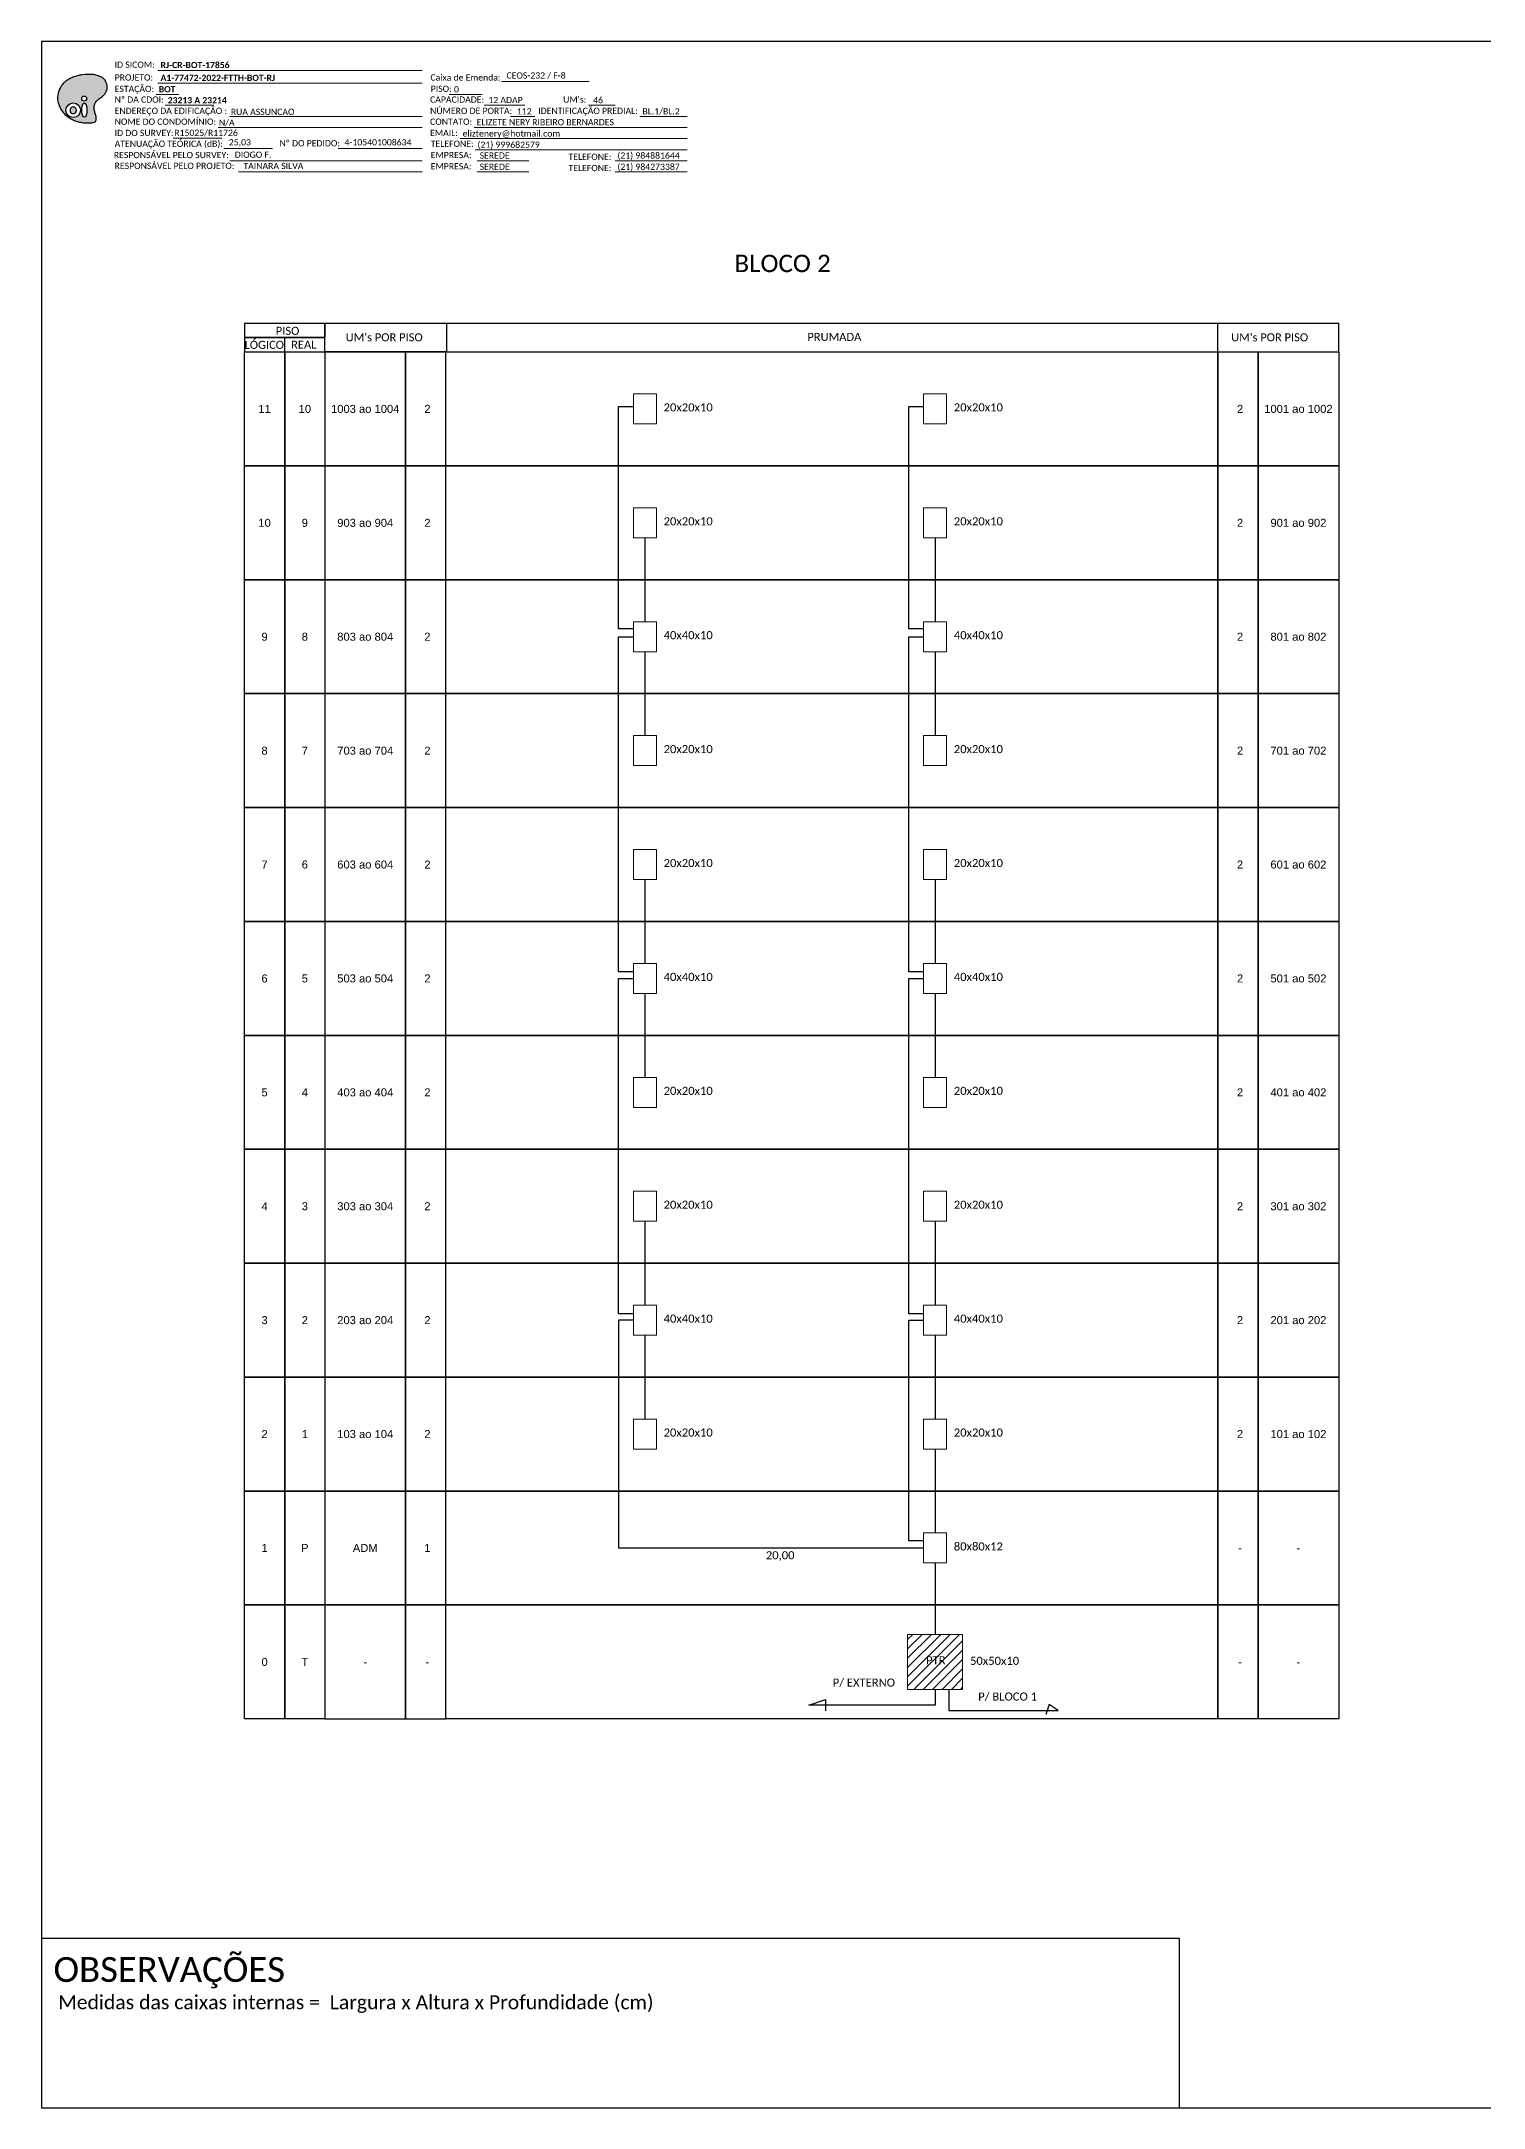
# Model space of a CAD drawing. Extents: x -89 to 1698, y 17 to 1299.
# Drawn here: x 859 to 1274, y 17 to 611 of the extents above; entities that cross this region are included whole.
import ezdxf
from ezdxf.enums import TextEntityAlignment as Align

# ---------------------------------------------------------------- set-up
doc = ezdxf.new("R2010")
doc.units = 0
doc.styles.add('ARIAL', font='arial.ttf')
doc.styles.add('WMF-Calibri0', font='calibri.ttf')
doc.styles.add('WMF-Calibri1', font='calibrib.ttf')

# ---------------------------------------------------------------- blocks, each defined once
blk = doc.blocks.new('OI')
h = blk.add_hatch(color=40)
edge = h.paths.add_edge_path()
edge.add_spline(control_points=[(4.35, -0.67), (3.92, -0.99), (3.26, -1.5), (2.81, -2.59), (2.9, -3.5), (3.06, -4.27), (3.31, -4.85), (3.37, -5.39), (3.4, -5.88), (3.2, -6.4), (2.54, -6.61), (1.65, -6.63), (0.55, -6.67), (-0.56, -6.42), (-1.61, -6.14), (-2.77, -5.61), (-3.92, -4.77), (-4.89, -3.7), (-5.34, -2.65), (-5.6, -1.94), (-5.85, -0.96), (-5.71, 0.47), (-5.1, 2.02), (-4.14, 3.02), (-3.3, 3.61), (-2.37, 4.16), (-1.36, 4.44), (-0.56, 4.7), (0.79, 4.85), (2.24, 4.97), (3.79, 4.57), (4.67, 4.21), (5.44, 3.65), (5.76, 2.99), (6.03, 2.21), (6.01, 1.46), (5.72, 0.64), (5.31, 0.08), (4.88, -0.38), (4.51, -0.55), (4.35, -0.67)], knot_values=[0, 0, 0, 0, 1.60434, 2.417191, 3.427595, 4.282808, 4.776746, 5.304182, 5.888771, 6.258406, 6.858137, 7.79129, 8.986195, 10.124242, 11.187857, 12.242908, 13.953784, 15.414161, 16.515391, 17.349188, 17.675853, 19.552021, 21.515531, 22.568638, 23.63245, 24.621084, 25.782718, 26.745347, 27.142653, 29.870543, 31.004649, 31.921532, 32.709589, 33.801391, 34.042471, 35.192333, 35.971461, 36.628871, 37.254359, 37.836911, 37.836911, 37.836911, 37.836911], degree=3, periodic=0)
h.paths.add_polyline_path([(1.13, -0.87, -1), (-0.04, -0.87, -1)], flags=16)
edge = h.paths.add_edge_path(flags=16)
edge.add_ellipse((0.56, -3.59), major_axis=(-0.02, 1.71), ratio=0.361305, start_angle=0, end_angle=360)
h.paths.add_polyline_path([(-0.36, -3.62, -1), (-3.8, -3.62, -1)], flags=16)
edge = h.paths.add_edge_path(flags=0)
edge.add_ellipse((-2.08, -3.62), major_axis=(0, 0.885), ratio=0.758294, start_angle=0, end_angle=360)
at = {"color": 40}
for centre, radius in [((-2.08, -3.62), 1.72), ((0.54, -0.87), 0.587)]:
    blk.add_circle(centre, radius, dxfattribs=at)
blk.add_ellipse((-2.08, -3.62), major_axis=(0, 0.885), ratio=0.758294, start_param=-3.141592653589792, end_param=3.141592653589792, dxfattribs=at)
blk.add_ellipse((0.56, -3.59), major_axis=(-0.02, 1.71), ratio=0.361305, dxfattribs=at)
at = {"color": 40, "start_tangent": (-0.800898, -0.598801), "end_tangent": (-0.800898, -0.598801)}
blk.add_spline([(4.35, -0.67), (3.2, -1.78), (2.9, -2.54), (2.92, -3.55), (3.12, -4.38), (3.28, -4.85), (3.37, -5.37), (3.35, -5.95), (3.2, -6.29), (2.66, -6.55), (1.73, -6.63), (0.54, -6.62), (-0.58, -6.41), (-1.6, -6.11), (-2.56, -5.67), (-3.95, -4.67), (-4.89, -3.56), (-5.37, -2.56), (-5.64, -1.78), (-5.72, -1.46), (-5.63, 0.42), (-4.84, 2.22), (-4.13, 2.99), (-3.27, 3.62), (-2.4, 4.09), (-1.3, 4.47), (-0.37, 4.72), (0.02, 4.77), (2.75, 4.8), (3.85, 4.53), (4.69, 4.16), (5.31, 3.68), (5.85, 2.73), (5.93, 2.5), (5.94, 1.35), (5.67, 0.62), (5.29, 0.08), (4.84, -0.36), (4.35, -0.67)], degree=3, dxfattribs=at)

msp = doc.modelspace()

# ---------------------------------------------------------------- hatches: boundary and pattern name
h = msp.add_hatch()
h.set_pattern_fill('ANSI31', color=1, scale=0.6)
h.set_pattern_definition([(45, (486.0358, 2824.1942), (-1.3470384, 1.3470384), [])])
h.paths.add_polyline_path([(1123.99, 152.94), (1108.19, 152.94), (1108.19, 137.13), (1123.99, 137.13)])
h.paths.add_polyline_path([(1112.92, 143.76), (1119.73, 143.76), (1119.73, 147.24), (1112.92, 147.24)], flags=24)

# ---------------------------------------------------------------- linework, layer by layer
for points in [[(859.23, 16.88), (1697.79, 16.88), (1697.79, 610.88), (859.23, 610.88), (859.23, 16.88)], [(940.73, 521.59), (1232.06, 521.59), (1232.06, 529.81), (940.73, 529.81), (940.73, 529.81), (940.73, 525.7)], [(975.79, 521.59), (975.79, 529.81)], [(1197.33, 521.59), (1197.33, 529.81)], [(929.16, 521.59), (929.16, 525.7)]]:
    msp.add_lwpolyline(points)
at = {"color": 7, "lineweight": 0}
for points in [[(892.7, 602.53), (968.67, 602.53)], [(892.18, 595.56), (898.73, 595.56)], [(892.7, 598.84), (968.67, 598.84)], [(976.47, 595.6), (985.95, 595.6)], [(991.51, 599.33), (1016.65, 599.33)], [(894.85, 592.49), (908.79, 592.49)], [(913.42, 589.25), (968.67, 589.25)], [(986.52, 592.49), (998.14, 592.49)], [(994.1, 589.25), (1001.05, 589.25)], [(1016.46, 592.49), (1024.12, 592.49)], [(1031.27, 589.25), (1044.83, 589.25)], [(897.16, 583.08), (911.11, 583.08)], [(910, 586.14), (968.67, 586.14)], [(979.59, 582.91), (1044.86, 582.91)], [(983.63, 586.14), (1044.86, 586.14)], [(911.7, 580.11), (925.64, 580.11)], [(913.42, 576.56), (968.67, 576.56)], [(944.54, 580.12), (968.68, 580.12)], [(983.88, 579.67), (1044.86, 579.67)], [(984.49, 576.56), (999.29, 576.56)], [(1024.09, 576.56), (1044.86, 576.56)], [(915.91, 573.32), (968.67, 573.32)], [(984.49, 573.32), (999.29, 573.32)], [(1024.09, 573.32), (1044.86, 573.32)]]:
    msp.add_lwpolyline(points, dxfattribs=at)
for points in [[(917.59, 525.7), (940.73, 525.7), (940.73, 529.81), (917.59, 529.81)], [(917.59, 521.59), (940.73, 521.59), (940.73, 525.7), (917.59, 525.7)], [(917.59, 521.59), (929.16, 521.59), (929.16, 488.84), (917.59, 488.84)], [(929.16, 521.59), (940.73, 521.59), (940.73, 488.84), (929.16, 488.84)], [(963.88, 521.59), (940.73, 521.59), (940.73, 488.84), (963.88, 488.84)], [(975.45, 521.59), (963.88, 521.59), (963.88, 488.84), (975.45, 488.84)], [(975.45, 521.59), (1197.34, 521.59), (1197.34, 488.84), (975.45, 488.84)], [(1197.34, 521.59), (1208.92, 521.59), (1208.92, 488.84), (1197.34, 488.84)], [(1208.92, 521.59), (1232.06, 521.59), (1232.06, 488.84), (1208.92, 488.84)], [(917.59, 488.84), (929.16, 488.84), (929.16, 456.1), (917.59, 456.1)], [(929.16, 488.84), (940.73, 488.84), (940.73, 456.1), (929.16, 456.1)], [(963.88, 488.84), (940.73, 488.84), (940.73, 456.1), (963.88, 456.1)], [(975.45, 488.84), (963.88, 488.84), (963.88, 456.1), (975.45, 456.1)], [(975.45, 488.84), (1197.34, 488.84), (1197.34, 456.1), (975.45, 456.1)], [(1197.34, 488.84), (1208.92, 488.84), (1208.92, 456.1), (1197.34, 456.1)], [(1208.92, 488.84), (1232.06, 488.84), (1232.06, 456.1), (1208.92, 456.1)], [(917.59, 456.1), (929.16, 456.1), (929.16, 423.36), (917.59, 423.36)], [(929.16, 456.1), (940.73, 456.1), (940.73, 423.36), (929.16, 423.36)], [(963.88, 456.1), (940.73, 456.1), (940.73, 423.36), (963.88, 423.36)], [(975.45, 456.1), (963.88, 456.1), (963.88, 423.36), (975.45, 423.36)], [(975.45, 456.1), (1197.34, 456.1), (1197.34, 423.36), (975.45, 423.36)], [(1197.34, 456.1), (1208.92, 456.1), (1208.92, 423.36), (1197.34, 423.36)], [(1208.92, 456.1), (1232.06, 456.1), (1232.06, 423.36), (1208.92, 423.36)], [(917.59, 423.36), (929.16, 423.36), (929.16, 390.61), (917.59, 390.61)], [(929.16, 423.36), (940.73, 423.36), (940.73, 390.61), (929.16, 390.61)], [(963.88, 423.36), (940.73, 423.36), (940.73, 390.61), (963.88, 390.61)], [(975.45, 423.36), (963.88, 423.36), (963.88, 390.61), (975.45, 390.61)], [(975.45, 423.36), (1197.34, 423.36), (1197.34, 390.61), (975.45, 390.61)], [(1197.34, 423.36), (1208.92, 423.36), (1208.92, 390.61), (1197.34, 390.61)], [(1208.92, 423.36), (1232.06, 423.36), (1232.06, 390.61), (1208.92, 390.61)], [(917.59, 390.61), (929.16, 390.61), (929.16, 357.87), (917.59, 357.87)], [(929.16, 390.61), (940.73, 390.61), (940.73, 357.87), (929.16, 357.87)], [(963.88, 390.61), (940.73, 390.61), (940.73, 357.87), (963.88, 357.87)], [(975.45, 390.61), (963.88, 390.61), (963.88, 357.87), (975.45, 357.87)], [(975.45, 390.61), (1197.34, 390.61), (1197.34, 357.87), (975.45, 357.87)], [(1197.34, 390.61), (1208.92, 390.61), (1208.92, 357.87), (1197.34, 357.87)], [(1208.92, 390.61), (1232.06, 390.61), (1232.06, 357.87), (1208.92, 357.87)], [(917.59, 357.87), (929.16, 357.87), (929.16, 325.12), (917.59, 325.12)], [(929.16, 357.87), (940.73, 357.87), (940.73, 325.12), (929.16, 325.12)], [(963.88, 357.87), (940.73, 357.87), (940.73, 325.12), (963.88, 325.12)], [(975.45, 357.87), (963.88, 357.87), (963.88, 325.12), (975.45, 325.12)], [(975.45, 357.87), (1197.34, 357.87), (1197.34, 325.12), (975.45, 325.12)], [(1197.34, 357.87), (1208.92, 357.87), (1208.92, 325.12), (1197.34, 325.12)], [(1208.92, 357.87), (1232.06, 357.87), (1232.06, 325.12), (1208.92, 325.12)], [(917.59, 325.12), (929.16, 325.12), (929.16, 292.38), (917.59, 292.38)], [(929.16, 325.12), (940.73, 325.12), (940.73, 292.38), (929.16, 292.38)], [(963.88, 325.12), (940.73, 325.12), (940.73, 292.38), (963.88, 292.38)], [(975.45, 325.12), (963.88, 325.12), (963.88, 292.38), (975.45, 292.38)], [(975.45, 325.12), (1197.34, 325.12), (1197.34, 292.38), (975.45, 292.38)], [(1197.34, 325.12), (1208.92, 325.12), (1208.92, 292.38), (1197.34, 292.38)], [(1208.92, 325.12), (1232.06, 325.12), (1232.06, 292.38), (1208.92, 292.38)], [(917.59, 292.38), (929.16, 292.38), (929.16, 259.64), (917.59, 259.64)], [(929.16, 292.38), (940.73, 292.38), (940.73, 259.64), (929.16, 259.64)], [(963.88, 292.38), (940.73, 292.38), (940.73, 259.64), (963.88, 259.64)], [(975.45, 292.38), (963.88, 292.38), (963.88, 259.64), (975.45, 259.64)], [(975.45, 292.38), (1197.34, 292.38), (1197.34, 259.64), (975.45, 259.64)], [(1197.34, 292.38), (1208.92, 292.38), (1208.92, 259.64), (1197.34, 259.64)], [(1208.92, 292.38), (1232.06, 292.38), (1232.06, 259.64), (1208.92, 259.64)], [(917.59, 259.64), (929.16, 259.64), (929.16, 226.89), (917.59, 226.89)], [(929.16, 259.64), (940.73, 259.64), (940.73, 226.89), (929.16, 226.89)], [(963.88, 259.64), (940.73, 259.64), (940.73, 226.89), (963.88, 226.89)], [(975.45, 259.64), (963.88, 259.64), (963.88, 226.89), (975.45, 226.89)], [(975.45, 259.64), (1197.34, 259.64), (1197.34, 226.89), (975.45, 226.89)], [(1197.34, 259.64), (1208.92, 259.64), (1208.92, 226.89), (1197.34, 226.89)], [(1208.92, 259.64), (1232.06, 259.64), (1232.06, 226.89), (1208.92, 226.89)], [(917.59, 226.89), (929.16, 226.89), (929.16, 194.15), (917.59, 194.15)], [(929.16, 226.89), (940.73, 226.89), (940.73, 194.15), (929.16, 194.15)], [(963.88, 226.89), (940.73, 226.89), (940.73, 194.15), (963.88, 194.15)], [(975.45, 226.89), (963.88, 226.89), (963.88, 194.15), (975.45, 194.15)], [(975.45, 226.89), (1197.34, 226.89), (1197.34, 194.15), (975.45, 194.15)], [(1197.34, 226.89), (1208.92, 226.89), (1208.92, 194.15), (1197.34, 194.15)], [(1208.92, 226.89), (1232.06, 226.89), (1232.06, 194.15), (1208.92, 194.15)], [(917.59, 194.15), (929.16, 194.15), (929.16, 161.41), (917.59, 161.41)], [(929.16, 194.15), (940.73, 194.15), (940.73, 161.41), (929.16, 161.41)], [(963.88, 194.15), (940.73, 194.15), (940.73, 161.41), (963.88, 161.41)], [(975.45, 194.15), (963.88, 194.15), (963.88, 161.41), (975.45, 161.41)], [(975.45, 194.15), (1197.34, 194.15), (1197.34, 161.41), (975.45, 161.41)], [(1197.34, 194.15), (1208.92, 194.15), (1208.92, 161.41), (1197.34, 161.41)], [(1208.92, 194.15), (1232.06, 194.15), (1232.06, 161.41), (1208.92, 161.41)], [(917.59, 161.41), (929.16, 161.41), (929.16, 128.66), (917.59, 128.66)], [(929.16, 161.41), (940.73, 161.41), (940.73, 128.66), (929.16, 128.66)], [(963.88, 161.41), (940.73, 161.41), (940.73, 128.66), (963.88, 128.66)], [(975.45, 161.41), (963.88, 161.41), (963.88, 128.66), (975.45, 128.66)], [(975.45, 161.41), (1197.34, 161.41), (1197.34, 128.66), (975.45, 128.66)], [(1197.34, 161.41), (1208.92, 161.41), (1208.92, 128.66), (1197.34, 128.66)], [(1208.92, 161.41), (1232.06, 161.41), (1232.06, 128.66), (1208.92, 128.66)]]:
    msp.add_lwpolyline(points, close=True)
at = {"color": 3}
for points in [[(1029.39, 442.04), (1025.12, 442.04), (1025.12, 505.89), (1029.39, 505.89)], [(1112.78, 442.04), (1108.51, 442.04), (1108.51, 505.89), (1112.78, 505.89)], [(1032.7, 468.16), (1032.7, 444.04)], [(1116.09, 468.16), (1116.09, 444.04)], [(1029.39, 343.4), (1025.12, 343.4), (1025.12, 439.73), (1029.39, 439.73)], [(1112.78, 343.4), (1108.51, 343.4), (1108.51, 439.73), (1112.78, 439.73)], [(1032.7, 435.42), (1032.7, 411.29)], [(1116.09, 435.42), (1116.09, 411.29)], [(1032.7, 369.93), (1032.7, 345.81)], [(1116.09, 369.93), (1116.09, 345.81)], [(1029.39, 245.1), (1025.12, 245.1), (1025.12, 341.5), (1029.39, 341.5)], [(1112.78, 245.1), (1108.51, 245.1), (1108.51, 341.5), (1112.78, 341.5)], [(1032.7, 337.19), (1032.7, 313.06)], [(1116.09, 337.19), (1116.09, 313.06)], [(1032.7, 271.7), (1032.7, 247.58)], [(1116.09, 271.7), (1116.09, 247.58)], [(1029.39, 243.27), (1025.12, 243.27), (1025.12, 177.78), (1112.78, 177.78)], [(1032.7, 238.96), (1032.7, 214.83)], [(1112.78, 179.8), (1108.51, 179.8), (1108.51, 243.27), (1112.78, 243.27)], [(1116.09, 238.96), (1116.09, 214.83)], [(1116.09, 206.21), (1116.09, 182.09)], [(1116.09, 173.47), (1116.09, 152.94)], [(1116.09, 137.13), (1116.09, 132.63), (1079.75, 132.63), (1084.57, 134.22), (1084.57, 130.92)], [(1120.07, 137.13), (1120.07, 131.03), (1151.44, 131.03), (1148.86, 132.81), (1147.88, 129.86)]]:
    msp.add_lwpolyline(points, dxfattribs=at)
at = {"color": 0, "lineweight": 0}
for points in [[(1029.39, 509.53), (1036.01, 509.53), (1036.01, 500.91), (1029.39, 500.91)], [(1112.78, 509.53), (1119.4, 509.53), (1119.4, 500.91), (1112.78, 500.91)], [(1029.39, 476.78), (1036.01, 476.78), (1036.01, 468.16), (1029.39, 468.16)], [(1112.78, 476.78), (1119.4, 476.78), (1119.4, 468.16), (1112.78, 468.16)], [(1029.39, 411.29), (1036.01, 411.29), (1036.01, 402.67), (1029.39, 402.67)], [(1112.78, 411.29), (1119.4, 411.29), (1119.4, 402.67), (1112.78, 402.67)], [(1029.39, 378.55), (1036.01, 378.55), (1036.01, 369.93), (1029.39, 369.93)], [(1112.78, 378.55), (1119.4, 378.55), (1119.4, 369.93), (1112.78, 369.93)], [(1029.39, 313.06), (1036.01, 313.06), (1036.01, 304.44), (1029.39, 304.44)], [(1112.78, 313.06), (1119.4, 313.06), (1119.4, 304.44), (1112.78, 304.44)], [(1029.39, 280.32), (1036.01, 280.32), (1036.01, 271.7), (1029.39, 271.7)], [(1112.78, 280.32), (1119.4, 280.32), (1119.4, 271.7), (1112.78, 271.7)], [(1029.39, 214.83), (1036.01, 214.83), (1036.01, 206.21), (1029.39, 206.21)], [(1112.78, 214.83), (1119.4, 214.83), (1119.4, 206.21), (1112.78, 206.21)], [(1112.78, 182.09), (1119.4, 182.09), (1119.4, 173.47), (1112.78, 173.47)]]:
    msp.add_lwpolyline(points, close=True, dxfattribs=at)
at = {"color": 1, "lineweight": 0}
for points in [[(1029.39, 444.04), (1036.01, 444.04), (1036.01, 435.42), (1029.39, 435.42)], [(1112.78, 444.04), (1119.4, 444.04), (1119.4, 435.42), (1112.78, 435.42)], [(1029.39, 345.81), (1036.01, 345.81), (1036.01, 337.19), (1029.39, 337.19)], [(1112.78, 345.81), (1119.4, 345.81), (1119.4, 337.19), (1112.78, 337.19)], [(1029.39, 247.58), (1036.01, 247.58), (1036.01, 238.96), (1029.39, 238.96)], [(1112.78, 247.58), (1119.4, 247.58), (1119.4, 238.96), (1112.78, 238.96)], [(1108.19, 152.94), (1123.99, 152.94), (1123.99, 137.13), (1108.19, 137.13)]]:
    msp.add_lwpolyline(points, close=True, dxfattribs=at)
at = {"color": 7}
for points in [[(859.3, 65.64), (1186.26, 65.64)], [(1186.26, 65.64), (1186.26, 16.88)]]:
    msp.add_lwpolyline(points, dxfattribs=at)

# ---------------------------------------------------------------- block references
at = {"color": 7, "xscale": 1.213923925163967, "yscale": 1.213923925163954, "zscale": 1.213923925163967, "rotation": 0.1532896023949059}
msp.add_blockref('OI', (870.9, 595.47), dxfattribs=at)

# ---------------------------------------------------------------- texts
at = {"color": 7, "lineweight": 0, "style": 'WMF-Calibri0'}
for s, height, p in [('PROJETO:', 1.793, (880.3, 599.59)), ('ID SICOM:', 1.793, (880.3, 603.28)), ('Caixa de Emenda:', 1.7927, (971.05, 599.59)), ('ESTAÇÃO:', 1.793, (880.3, 596.31)), ('Nº DA CDOI:', 1.7927, (880.3, 593.24)), ('CAPACIDADE:', 1.7927, (970.95, 593.24)), ('PISO:', 1.793, (971.13, 596.35)), ("UM's:", 1.793, (1009.19, 593.24)), ('ENDEREÇO DA EDIFICAÇÃO :', 1.7927, (880.3, 590)), ('NOME DO CONDOMÍNIO:', 1.7927, (880.3, 586.89)), ('CONTATO:', 1.793, (970.95, 586.89)), ('NÚMERO DE PORTA:', 1.7927, (970.95, 590)), ('IDENTIFICAÇÃO PREDIAL:', 1.7927, (1002.03, 590)), ('ATENUAÇÃO TEÓRICA (dB):', 1.7927, (880.3, 580.54)), ('ID DO SURVEY:', 1.7927, (880.3, 583.65)), ('Nº DO PEDIDO:', 1.7927, (927.67, 580.7)), ('EMAIL:', 1.793, (970.95, 583.65)), ('TELEFONE:', 1.793, (971.13, 580.54)), ('RESPONSÁVEL PELO SURVEY:', 1.7927, (880.06, 577.3)), ('RESPONSÁVEL PELO PROJETO:', 1.7927, (880.3, 574.19)), ('EMPRESA:', 1.793, (971.13, 577.3)), ('TELEFONE:', 1.793, (1010.73, 576.8)), ('EMPRESA:', 1.793, (971.13, 574.07)), ('TELEFONE:', 1.793, (1010.73, 573.56))]:
    msp.add_text(s, height=height, dxfattribs=at).set_placement(p)
at = {"color": 7}
for s, height, style, p in [('A1-77472-2022-FTTH-BOT-RJ', 1.7927, 'WMF-Calibri1', (893.49, 599.49)), ('RJ-CR-BOT-17856', 1.7927, 'WMF-Calibri1', (893.49, 603.18)), ('CEOS-232 / F-8', 1.7927, 'WMF-Calibri0', (992.91, 600.17)), ('BOT', 1.793, 'WMF-Calibri1', (892.98, 596.21)), ('0', 1.79, 'WMF-Calibri0', (977.82, 596.2)), ('12 ADAP', 1.793, 'WMF-Calibri0', (987.69, 593.11)), ('46', 1.793, 'WMF-Calibri0', (1017.81, 593.09)), ('N/A', 1.793, 'WMF-Calibri0', (910.27, 586.6)), ('RUA ASSUNCAO ', 1.7927, 'WMF-Calibri0', (913.68, 589.71)), ('ELIZETE NERY RIBEIRO BERNARDES', 1.7927, 'WMF-Calibri0', (984.34, 586.74)), ('112', 1.793, 'WMF-Calibri0', (995.88, 589.85)), ('BL.1/BL.2', 1.793, 'WMF-Calibri0', (1031.98, 589.85)), ('R15025/R11726 ', 1.7927, 'WMF-Calibri0', (897.43, 583.69)), ('25,03  ', 1.793, 'WMF-Calibri0', (913.1, 580.95)), ('4-105401008634', 1.7927, 'WMF-Calibri0', (946.34, 580.96)), ('eliztenery@hotmail.com', 1.7927, 'WMF-Calibri0', (980.3, 583.5)), ('(21) 999682579 ', 1.7927, 'WMF-Calibri0', (984.58, 580.27)), ('DIOGO F.', 1.793, 'WMF-Calibri0', (914.81, 577.4)), ('SEREDE', 1.793, 'WMF-Calibri0', (985.19, 577.16)), ('(21) 984881644', 1.7927, 'WMF-Calibri0', (1024.79, 577.16)), ('TAINARA SILVA', 1.7927, 'WMF-Calibri0', (917.3, 574.16)), ('SEREDE', 1.793, 'WMF-Calibri0', (985.19, 573.92)), ('(21) 984273387', 1.7927, 'WMF-Calibri0', (1024.79, 573.92)), ('OBSERVAÇÕES', 7.1308, 'WMF-Calibri0', (862.72, 53.03))]:
    msp.add_text(s, height=height, dxfattribs=dict(at, style=style)).set_placement(p)
at = {"color": 7, "style": 'WMF-Calibri1'}
msp.add_text('23213 A 23214', height=1.7927, dxfattribs=at).set_placement((904.03, 593.05), align=Align.CENTER)
at = {"color": 2, "style": 'WMF-Calibri0'}
msp.add_text('BLOCO 2', height=5, dxfattribs=at).set_placement((1058.39, 544.54))
at = {"style": 'WMF-Calibri0'}
for s, height, p in [('     PISO', 2.3, (922.55, 526.51)), ('  LÓGICO', 2.3, (916.01, 522.48)), ('    REAL', 2.3, (927.77, 522.53)), ("UM's POR PISO", 2.3, (946.69, 524.65)), ('PRUMADA', 2.3, (1079.36, 524.77)), ("UM's POR PISO", 2.3, (1201.16, 524.65)), ('20x20x10', 2.317, (1038.06, 504.5)), ('20x20x10', 2.317, (1121.46, 504.5)), ('20x20x10', 2.317, (1038.06, 471.75)), ('20x20x10', 2.317, (1121.46, 471.75)), ('20x20x10', 2.317, (1038.06, 406.26)), ('20x20x10', 2.317, (1121.46, 406.26)), ('20x20x10', 2.317, (1038.06, 373.52)), ('20x20x10', 2.317, (1121.46, 373.52)), ('20x20x10', 2.317, (1038.06, 308.03)), ('20x20x10', 2.317, (1121.46, 308.03)), ('20x20x10', 2.317, (1038.06, 275.29)), ('20x20x10', 2.317, (1121.46, 275.29)), ('20x20x10', 2.317, (1038.06, 209.8)), ('20x20x10', 2.317, (1121.46, 209.8)), ('80x80x12', 2.317, (1121.46, 177.06)), ('20,00', 2.317, (1067.45, 174.52)), ('PTR', 2.317, (1113.5, 144.35)), ('50x50x10', 2.317, (1126.13, 144.18)), ('P/ EXTERNO', 2.317, (1086.65, 137.92)), ('P/ BLOCO 1', 2.317, (1128.46, 133.91))]:
    msp.add_text(s, height=height, dxfattribs=at).set_placement(p)
at = {"style": 'ARIAL'}
for s, p in [('11', (923.38, 505.22)), ('10', (934.95, 505.22)), ('1003 ao 1004', (952.31, 505.22)), ('2', (970.19, 505.22)), ('2', (1203.72, 505.22)), ('1001 ao 1002', (1220.49, 505.22)), ('10', (923.38, 472.47)), ('9', (934.95, 472.47)), ('903 ao 904', (952.31, 472.47)), ('2', (970.19, 472.47)), ('2', (1203.72, 472.47)), ('901 ao 902', (1220.49, 472.47)), ('9', (923.38, 439.73)), ('8', (934.95, 439.73)), ('803 ao 804', (952.31, 439.73)), ('2', (970.19, 439.73)), ('2', (1203.72, 439.73)), ('801 ao 802', (1220.49, 439.73)), ('8', (923.38, 406.98)), ('7', (934.95, 406.98)), ('703 ao 704', (952.31, 406.98)), ('2', (970.19, 406.98)), ('2', (1203.72, 406.98)), ('701 ao 702', (1220.49, 406.98)), ('7', (923.38, 374.24)), ('6', (934.95, 374.24)), ('603 ao 604', (952.31, 374.24)), ('2', (970.19, 374.24)), ('2', (1203.72, 374.24)), ('601 ao 602', (1220.49, 374.24)), ('6', (923.38, 341.5)), ('5', (934.95, 341.5)), ('503 ao 504', (952.31, 341.5)), ('2', (970.19, 341.5)), ('2', (1203.72, 341.5)), ('501 ao 502', (1220.49, 341.5)), ('5', (923.38, 308.75)), ('4', (934.95, 308.75)), ('403 ao 404', (952.31, 308.75)), ('2', (970.19, 308.75)), ('2', (1203.72, 308.75)), ('401 ao 402', (1220.49, 308.75)), ('4', (923.38, 276.01)), ('3', (934.95, 276.01)), ('303 ao 304', (952.31, 276.01)), ('2', (970.19, 276.01)), ('2', (1203.72, 276.01)), ('301 ao 302', (1220.49, 276.01)), ('3', (923.38, 243.27)), ('2', (934.95, 243.27)), ('203 ao 204', (952.31, 243.27)), ('2', (970.19, 243.27)), ('2', (1203.72, 243.27)), ('201 ao 202', (1220.49, 243.27)), ('2', (923.38, 210.52)), ('1', (934.95, 210.52)), ('103 ao 104', (952.31, 210.52)), ('2', (970.19, 210.52)), ('2', (1203.72, 210.52)), ('101 ao 102', (1220.49, 210.52)), ('1', (923.38, 177.78)), ('P', (934.95, 177.78)), ('ADM', (952.31, 177.78)), ('1', (970.19, 177.78)), ('-', (1203.72, 177.78)), ('-', (1220.49, 177.78)), ('0', (923.38, 145.03)), ('T', (934.95, 145.03)), ('-', (952.31, 145.03)), ('-', (970.19, 145.03)), ('-', (1203.72, 145.03)), ('-', (1220.49, 145.03))]:
    msp.add_text(s, height=2.3, dxfattribs=at).set_placement(p, align=Align.MIDDLE_CENTER)
at = {"color": 1, "style": 'WMF-Calibri0'}
for p in [(1038.06, 439.01), (1121.46, 439.01), (1038.06, 340.78), (1121.46, 340.78), (1038.06, 242.55), (1121.46, 242.55)]:
    msp.add_text('40x40x10', height=2.317, dxfattribs=at).set_placement(p)
at = {"color": 7, "insert": (864.07, 49.19), "char_height": 4, "width": 658.8434, "attachment_point": 1, "style": 'WMF-Calibri0'}
msp.add_mtext('Medidas das caixas internas =  Largura x Altura x Profundidade (cm)', dxfattribs=at)

doc.saveas('drawing.dxf')
